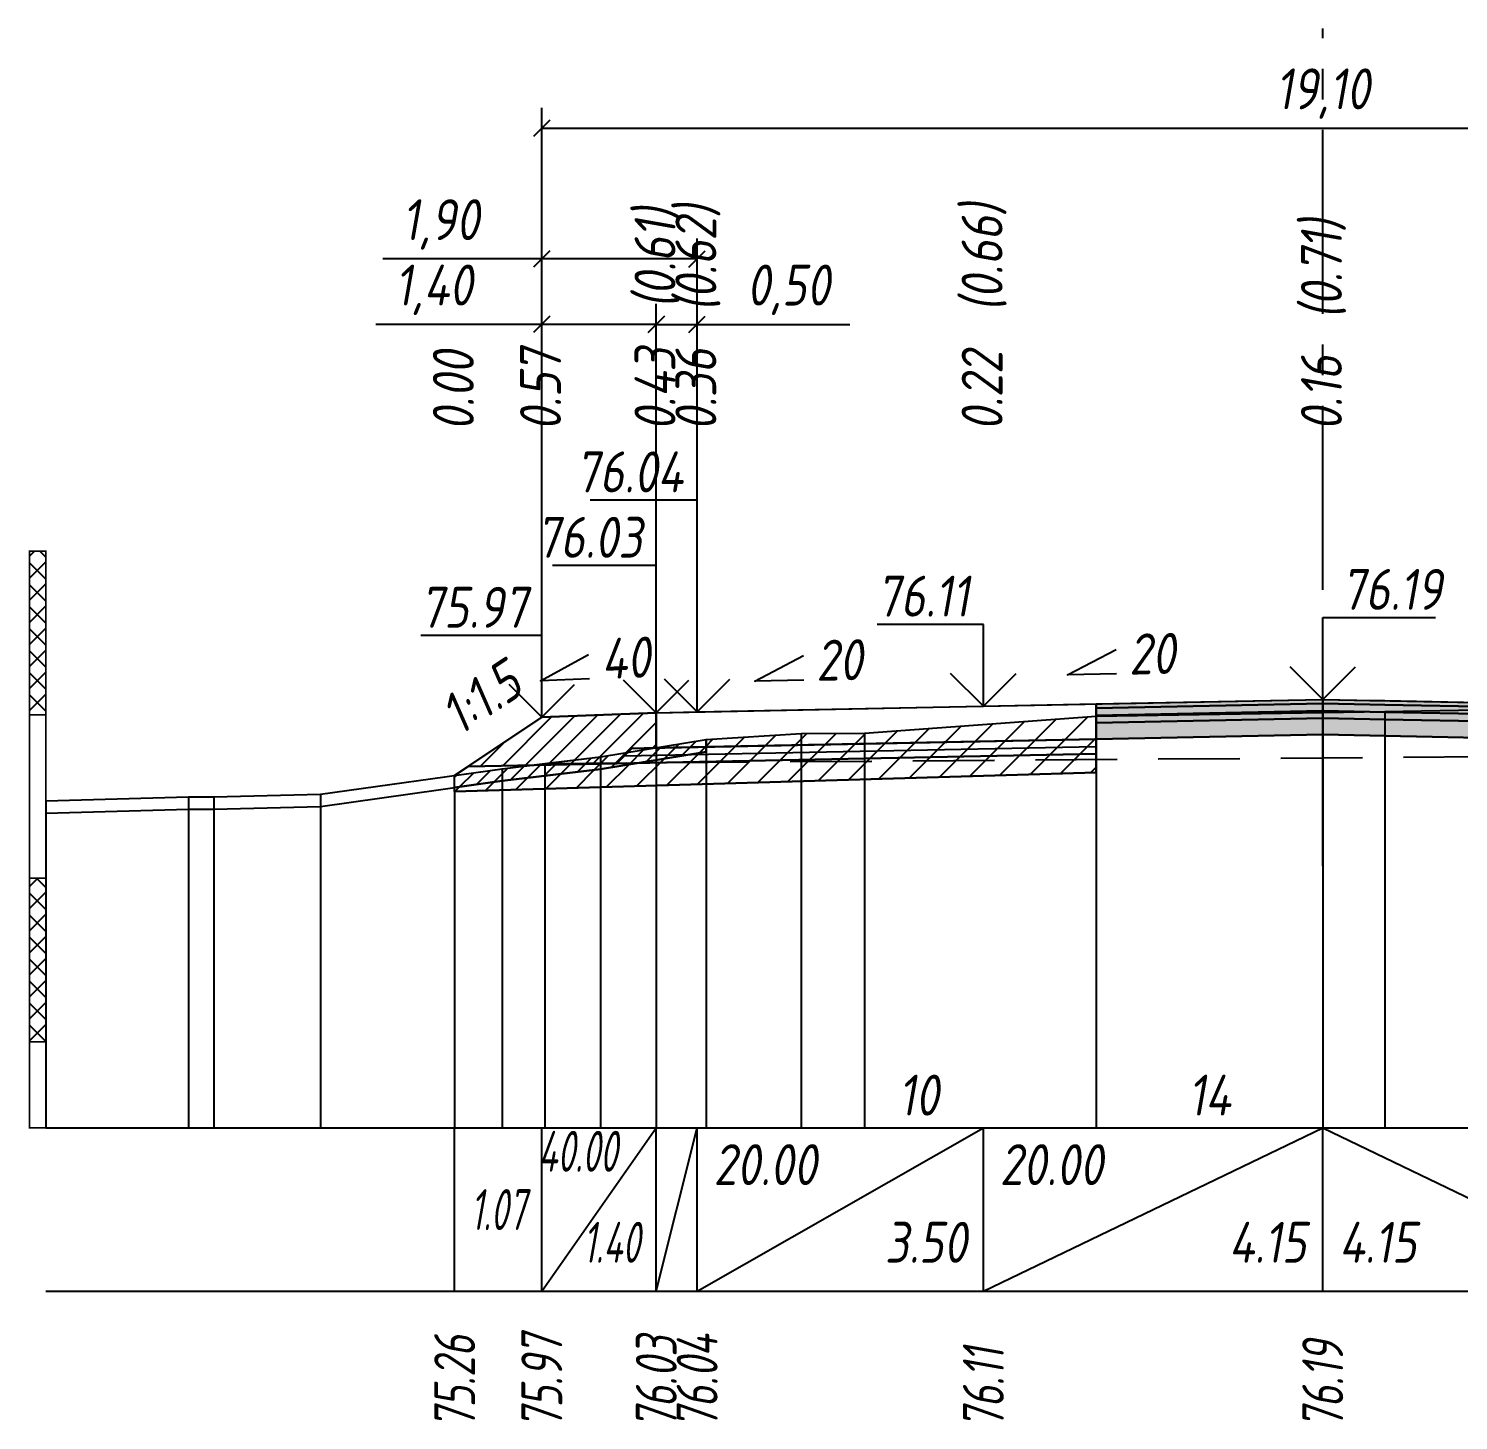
# Model space of a CAD drawing. Extents: x -717 to 1451, y -133302 to 233.
# Drawn here: x 78.9 to 166.4, y -16555.9 to -16470.8 of the extents above; entities that cross this region are included whole.
import ezdxf
from ezdxf.enums import TextEntityAlignment as Align

# ---------------------------------------------------------------- set-up
doc = ezdxf.new("R2010")
doc.units = 0
doc.linetypes.add('осевая2', pattern=[1.125, 0.75, -0.125, 0.125, -0.125])
doc.linetypes.add('штриховая', pattern=[0.75, 0.5, -0.25])
for name, color, linetype in [('Интерполированный поперечник', 2, 'Continuous'), ('Код_514', 1, 'Continuous'), ('Контур_0', 7, 'Continuous'), ('Контур_2521', 7, 'Continuous'), ('Контур_2564', 7, 'Continuous'), ('Контур_2660', 7, 'Continuous'), ('Контур_2665', 7, 'Continuous'), ('Контур_400', 7, 'Continuous'), ('Контур_508', 7, 'Continuous'), ('Контур_512', 7, 'Continuous'), ('Контур_513', 7, 'Continuous'), ('Контур_818', 7, 'Continuous'), ('Красный поперечник', 1, 'Continuous'), ('Линейка абсолютных высот', 7, 'Continuous'), ('Объём_2501', 7, 'Continuous'), ('Объём_2564', 7, 'Continuous'), ('Объём_2650', 7, 'Continuous'), ('Объём_2660', 7, 'Continuous'), ('Объём_2661', 7, 'Continuous'), ('Объём_2665', 7, 'Continuous'), ('Объём_2666', 7, 'Continuous'), ('Объём_2667', 7, 'Continuous'), ('Объём_2668', 7, 'Continuous'), ('Объём_2669', 7, 'Continuous'), ('Объём_2675', 7, 'Continuous'), ('Объём_2753', 7, 'Continuous'), ('Ось', 1, 'осевая2'), ('Откосы', 7, 'Continuous'), ('Отметки покрытия', 7, 'Continuous'), ('Рабочие отметки', 7, 'Continuous'), ('Рабочие отметки доп.', 7, 'Continuous'), ('Слои выравнивания', 7, 'Continuous'), ('Таблица', 7, 'Continuous'), ('Уклоны проезжей части', 7, 'Continuous'), ('Черный поперечник', 3, 'Continuous')]:
    doc.layers.add(name, color=color, linetype=linetype)
for name, color, linetype, true_color in [('Контур_2540', 2, 'Continuous', 0xffff00), ('Контур_2560', 2, 'Continuous', 0xffff00), ('Контур_2561', 7, 'Continuous', 0xff8040), ('Контур_2562', 3, 'Continuous', 0x00ff00), ('Контур_2563', 7, 'Continuous', 0xff8000), ('Контур_2570', 7, 'Continuous', 0x80ff00), ('Контур_2725', 7, 'Continuous', 0x323232), ('Контур_2736', 4, 'Continuous', 0x00ffff), ('Контур_2737', 4, 'Continuous', 0x00ffff), ('Контур_2738', 4, 'Continuous', 0x00ffff), ('Контур_2739', 4, 'Continuous', 0x00ffff), ('Контур_2741', 4, 'Continuous', 0x00ffff), ('Контур_2742', 4, 'Continuous', 0x00ffff), ('Контур_2743', 4, 'Continuous', 0x00ffff), ('Контур_2744', 7, 'Continuous', 0xa4ffff), ('Контур_2745', 7, 'Continuous', 0xa4ffff), ('Контур_2747', 4, 'Continuous', 0x00ffff), ('Контур_2748', 4, 'Continuous', 0x00ffff), ('Контур_2749', 4, 'Continuous', 0x00ffff), ('Контур_2750', 4, 'Continuous', 0x00ffff), ('Контур_2751', 4, 'Continuous', 0x00ffff), ('Контур_2752', 4, 'Continuous', 0x00ffff), ('Контур_2760', 7, 'Continuous', 0x323232), ('Контур_2761', 7, 'Continuous', 0x323232), ('Контур_2762', 7, 'Continuous', 0x323232), ('Контур_2763', 7, 'Continuous', 0x323232), ('Контур_402', 7, 'Continuous', 0xff6464), ('Контур_703', 4, 'Continuous', 0x00ffff), ('Контур_705', 4, 'Continuous', 0x00ffff), ('Контур_707', 4, 'Continuous', 0x00ffff), ('Контур_720', 131, 'Continuous', 0xaaffff), ('Объём_2500', 7, 'Continuous', 0xc0c0c0), ('Объём_2520', 7, 'Continuous', 0x80ffff), ('Объём_2540', 2, 'Continuous', 0xffff00), ('Объём_2560', 2, 'Continuous', 0xffff00), ('Объём_2561', 7, 'Continuous', 0xff8040), ('Объём_2562', 3, 'Continuous', 0x00ff00), ('Объём_2563', 7, 'Continuous', 0xff8000), ('Объём_2570', 7, 'Continuous', 0x80ff00), ('Объём_2600', 7, 'Continuous', 0x808000), ('Объём_2746', 2, 'Continuous', 0xffff00)]:
    doc.layers.add(name, color=color, linetype=linetype, true_color=true_color)
doc.styles.get("Standard").update_dxf_attribs({"font": 'txt', "height": 2.5})
doc.styles.add('М', font='romand.shx', dxfattribs={"width": 0.8, "oblique": 10, "height": 2.5})
doc.dimstyles.new('ISO-25', dxfattribs={"dimtxt": 2.5, "dimasz": 2.5, "dimexe": 1.25, "dimexo": 0.625, "dimtad": 1, "dimtxsty": 'Standard', "dimcen": 2.5, "dimadec": 0, "dimazin": 0, "dimtfac": 1, "dimtmove": 0, "dimatfit": 3, "dimfxl": 1, "dimarcsym": 0})

# ---------------------------------------------------------------- blocks, each defined once
blk = doc.blocks.new('_Oblique')
at = {"color": 0, "linetype": 'ByBlock', "lineweight": -2}
blk.add_line((-0.5, -0.5), (0.5, 0.5), dxfattribs=at)
blk = doc.blocks.new('*D386')
at = {"color": 0, "lineweight": -2, "transparency": 16777216}
for p, q in [((110.328, -16512.33), (110.328, -16487.61)), ((117.328, -16512.05), (117.328, -16487.61)), ((110.328, -16488.86), (100.184, -16488.86)), ((117.328, -16488.86), (110.328, -16488.86))]:
    blk.add_line(p, q, dxfattribs=at)
at = {"layer": 'Defpoints', "color": 0, "transparency": 16777216}
for p in [(117.328, -16488.86), (110.328, -16512.955), (117.328, -16512.675)]:
    blk.add_point(p, dxfattribs=at)
at = {"color": 0, "lineweight": -2, "transparency": 16777216, "rotation": 180}
blk.add_blockref('_Oblique', (110.328, -16488.86), dxfattribs=at)
at = {"color": 0, "lineweight": -2, "transparency": 16777216}
blk.add_blockref('_Oblique', (117.328, -16488.86), dxfattribs=at)
at = {"color": 0, "transparency": 16777216, "insert": (103.724, -16486.747), "char_height": 2.5, "width": 8.75, "attachment_point": 5, "style": 'М'}
blk.add_mtext('1,40', dxfattribs=at)
blk = doc.blocks.new('*D388')
at = {"color": 0, "lineweight": -2, "transparency": 16777216}
for p, q in [((117.328, -16512.05), (117.328, -16487.61)), ((119.828, -16512), (119.828, -16487.61)), ((117.328, -16488.86), (119.828, -16488.86)), ((119.828, -16488.86), (129.17, -16488.86))]:
    blk.add_line(p, q, dxfattribs=at)
at = {"layer": 'Defpoints', "color": 0, "transparency": 16777216}
for p in [(119.828, -16488.86), (117.328, -16512.675), (119.828, -16512.625)]:
    blk.add_point(p, dxfattribs=at)
at = {"color": 0, "lineweight": -2, "transparency": 16777216, "rotation": 180}
blk.add_blockref('_Oblique', (117.328, -16488.86), dxfattribs=at)
at = {"color": 0, "lineweight": -2, "transparency": 16777216}
blk.add_blockref('_Oblique', (119.828, -16488.86), dxfattribs=at)
at = {"color": 0, "transparency": 16777216, "insert": (125.409, -16486.747), "char_height": 2.5, "width": 9.16667, "attachment_point": 5, "style": 'М'}
blk.add_mtext('0,50', dxfattribs=at)
blk = doc.blocks.new('*D391')
at = {"color": 0, "lineweight": -2, "transparency": 16777216}
for p, q in [((110.328, -16512.33), (110.328, -16483.61)), ((119.828, -16512), (119.828, -16483.61)), ((110.328, -16484.86), (100.611, -16484.86)), ((119.828, -16484.86), (110.328, -16484.86))]:
    blk.add_line(p, q, dxfattribs=at)
at = {"layer": 'Defpoints', "color": 0, "transparency": 16777216}
for p in [(119.828, -16484.86), (110.328, -16512.955), (119.828, -16512.625)]:
    blk.add_point(p, dxfattribs=at)
at = {"color": 0, "lineweight": -2, "transparency": 16777216, "rotation": 180}
blk.add_blockref('_Oblique', (110.328, -16484.86), dxfattribs=at)
at = {"color": 0, "lineweight": -2, "transparency": 16777216}
blk.add_blockref('_Oblique', (119.828, -16484.86), dxfattribs=at)
at = {"color": 0, "transparency": 16777216, "insert": (104.151, -16482.747), "char_height": 2.5, "width": 8.75, "attachment_point": 5, "style": 'М'}
blk.add_mtext('1,90', dxfattribs=at)
blk = doc.blocks.new('*D392')
at = {"color": 0, "lineweight": -2, "transparency": 16777216}
for p, q in [((110.328, -16512.33), (110.328, -16475.61)), ((205.828, -16512.33), (205.828, -16475.61)), ((110.328, -16476.86), (205.828, -16476.86))]:
    blk.add_line(p, q, dxfattribs=at)
at = {"layer": 'Defpoints', "color": 0, "transparency": 16777216}
for p in [(205.828, -16476.86), (110.328, -16512.955), (205.828, -16512.955)]:
    blk.add_point(p, dxfattribs=at)
at = {"color": 0, "lineweight": -2, "transparency": 16777216, "rotation": 180}
blk.add_blockref('_Oblique', (110.328, -16476.86), dxfattribs=at)
at = {"color": 0, "lineweight": -2, "transparency": 16777216}
blk.add_blockref('_Oblique', (205.828, -16476.86), dxfattribs=at)
at = {"color": 0, "transparency": 16777216, "insert": (158.078, -16474.747), "char_height": 2.5, "width": 10.41667, "attachment_point": 5, "style": 'М'}
blk.add_mtext('19,10', dxfattribs=at)

msp = doc.modelspace()

# ---------------------------------------------------------------- hatches: boundary and pattern name
at = {"layer": 'Линейка абсолютных высот'}
h = msp.add_hatch(dxfattribs=at)
h.set_pattern_fill('ANSI37', scale=0.3, style=0)
h.paths.add_polyline_path([(80, -16512.738), (80, -16502.738), (79, -16502.738), (79, -16512.738)])
h = msp.add_hatch(dxfattribs=at)
h.set_pattern_fill('ANSI37', scale=0.3, style=0)
h.paths.add_polyline_path([(80, -16532.738), (80, -16522.738), (79, -16522.738), (79, -16532.738)])
at = {"layer": 'Объём_2563'}
h = msp.add_hatch(dxfattribs=at)
h.set_pattern_fill('ANSI31', color=256, scale=0.3)
h.paths.add_polyline_path([(110.328, -16512.893), (117.328, -16512.613), (117.328, -16514.763), (115.828, -16514.793), (114.91, -16515.711), (105.828, -16515.893)])
at = {"layer": 'Объём_2570'}
h = msp.add_hatch(dxfattribs=at)
h.set_pattern_fill('ANSI31', color=256, scale=0.2)
h.paths.add_polyline_path([(120.377, -16515.008), (113.917, -16516.055), (107.9, -16516.788), (105, -16517.195), (105, -16516.445), (107.9, -16516.038), (113.917, -16515.305), (120.377, -16514.258)])
at = {"layer": 'Объём_2600'}
h = msp.add_hatch(dxfattribs=at)
h.set_pattern_fill('ANSI31', color=6, scale=0.4)
h.paths.add_polyline_path([(110.516, -16516.464), (113.917, -16516.055), (120.377, -16515.008), (120.377, -16514.258), (126.185, -16513.884), (130.053, -16513.866), (144.227, -16512.827), (144.227, -16516.264), (105, -16517.44), (105, -16517.195), (107.9, -16516.788)])
at = {"layer": 'Слои выравнивания'}
for color, points in [(2, [(144.227, -16512.075), (158.078, -16511.798), (158.078, -16512.048), (144.227, -16512.325)]), (3, [(144.227, -16512.325), (158.078, -16512.048), (158.078, -16512.498), (144.227, -16512.775)]), (4, [(144.227, -16512.775), (158.078, -16512.498), (158.078, -16512.948), (144.227, -16513.225)]), (2, [(158.078, -16511.798), (160.959, -16511.856), (161.876, -16511.874), (168.621, -16512.009), (178.828, -16512.213), (185.993, -16512.356), (192.892, -16512.494), (192.892, -16512.744), (185.993, -16512.606), (178.828, -16512.463), (168.621, -16512.259), (161.876, -16512.124), (160.959, -16512.106), (158.078, -16512.048)]), (3, [(158.078, -16512.048), (160.959, -16512.106), (161.876, -16512.124), (168.621, -16512.259), (178.828, -16512.463), (185.993, -16512.606), (192.892, -16512.744), (192.892, -16513.194), (185.993, -16513.056), (178.828, -16512.913), (168.621, -16512.709), (161.876, -16512.574), (160.959, -16512.556), (158.078, -16512.498)]), (4, [(158.078, -16512.498), (160.959, -16512.556), (161.876, -16512.574), (168.621, -16512.709), (178.828, -16512.913), (185.993, -16513.056), (192.892, -16513.194), (192.892, -16513.644), (185.993, -16513.506), (178.828, -16513.363), (168.621, -16513.159), (161.876, -16513.024), (160.959, -16513.006), (158.078, -16512.948)]), (5, [(144.227, -16513.225), (158.078, -16512.948), (158.078, -16513.948), (144.227, -16514.225)]), (5, [(158.078, -16512.948), (160.959, -16513.006), (161.876, -16513.024), (168.621, -16513.159), (178.828, -16513.363), (185.993, -16513.506), (192.892, -16513.644), (192.892, -16514.644), (185.993, -16514.506), (178.828, -16514.363), (168.621, -16514.159), (161.876, -16514.024), (160.959, -16514.006), (158.078, -16513.948)])]:
    msp.add_hatch(color=color, dxfattribs=at).paths.add_polyline_path(points)

# ---------------------------------------------------------------- linework, layer by layer
at = {"layer": 'Интерполированный поперечник', "linetype": 'штриховая', "ltscale": 10, "flags": 128}
msp.add_lwpolyline([(110.516, -16515.714), (223.431, -16514.887)], dxfattribs=at)
at = {"layer": 'Код_514'}
for p, q in [((105, -16548), (105, -16538)), ((110.328, -16548), (110.328, -16538)), ((110.328, -16548), (117.328, -16538)), ((117.328, -16548), (117.328, -16538)), ((117.328, -16548), (119.828, -16538)), ((119.828, -16548), (119.828, -16538)), ((119.828, -16548), (137.328, -16538)), ((137.328, -16548), (137.328, -16538)), ((137.328, -16548), (158.078, -16538)), ((158.078, -16548), (158.078, -16538)), ((158.078, -16538), (178.828, -16548))]:
    msp.add_line(p, q, dxfattribs=at)
at = {"layer": 'Контур_0', "flags": 128}
for points in [[(117.328, -16512.613), (144.227, -16512.075), (144.227, -16514.225), (117.328, -16514.763), (117.328, -16512.613), (117.328, -16512.613)], [(110.328, -16512.893), (105, -16516.445), (105, -16516.445), (105, -16516.445), (105, -16516.445), (105, -16516.445), (105, -16516.445), (105, -16516.445), (105, -16516.445), (105, -16516.445), (105, -16516.445), (105, -16516.445), (105, -16516.445), (105, -16516.445), (105, -16516.445), (105, -16516.445)], [(110.328, -16512.893), (105, -16516.445), (105, -16516.445), (105, -16516.445), (105, -16516.445), (105, -16516.445), (105, -16516.445), (105, -16516.445), (105, -16516.445), (105, -16516.445), (105, -16516.445), (105, -16516.445), (105, -16516.445), (105, -16516.445), (105, -16516.445), (105, -16516.445), (105, -16516.445), (105, -16516.445), (105, -16516.445), (105, -16516.445), (105, -16516.445), (105, -16516.445), (105, -16516.445), (105, -16516.445), (105, -16516.445), (105, -16516.445), (105, -16516.445), (105, -16516.445), (105, -16516.445), (105, -16516.445)], [(115.828, -16514.793), (144.227, -16514.225), (144.227, -16515.125), (114.91, -16515.711), (115.828, -16514.793), (115.828, -16514.793)], [(105.828, -16515.893), (114.91, -16515.711), (115.828, -16514.793), (117.328, -16514.763)]]:
    msp.add_lwpolyline(points, dxfattribs=at)
at = {"layer": 'Контур_2521', "color": 250, "flags": 128}
msp.add_lwpolyline([(115.369, -16515.252), (144.227, -16514.675)], dxfattribs=at)
at = {"layer": 'Контур_2540', "flags": 128}
msp.add_lwpolyline([(105.828, -16515.893), (144.227, -16515.125), (144.227, -16516.264), (105, -16517.44), (105, -16516.445), (105.828, -16515.893), (105.828, -16515.893)], dxfattribs=at)
at = {"layer": 'Контур_2560', "flags": 128}
msp.add_lwpolyline([(110.328, -16512.893), (110.328, -16512.893), (110.328, -16512.893), (117.328, -16512.613)], dxfattribs=at)
at = {"layer": 'Контур_2561', "flags": 128}
msp.add_lwpolyline([(117.328, -16512.613), (117.328, -16512.613), (110.328, -16512.893), (110.328, -16512.893), (117.328, -16512.613)], dxfattribs=at)
at = {"layer": 'Контур_2562', "flags": 128}
msp.add_lwpolyline([(110.328, -16512.893), (110.328, -16512.893), (110.328, -16512.893), (110.328, -16512.893), (110.328, -16512.893)], dxfattribs=at)
at = {"layer": 'Контур_2563', "flags": 128}
msp.add_lwpolyline([(110.328, -16512.893), (117.328, -16512.613), (117.328, -16514.763), (115.828, -16514.793), (114.91, -16515.711), (105.828, -16515.893), (110.328, -16512.893), (110.328, -16512.893)], dxfattribs=at)
at = {"layer": 'Контур_2564', "flags": 128}
msp.add_lwpolyline([(110.328, -16512.893), (117.328, -16512.613)], dxfattribs=at)
at = {"layer": 'Контур_2570', "flags": 128}
msp.add_lwpolyline([(80, -16518.75), (88.737, -16518.516), (90.269, -16518.506), (96.797, -16518.347), (107.9, -16516.788), (110.516, -16516.464), (110.516, -16516.464), (113.917, -16516.055), (120.377, -16515.008), (120.377, -16514.258), (126.185, -16513.884), (130.053, -16513.866), (144.227, -16512.827), (158.078, -16512.602), (161.876, -16512.541), (168.621, -16512.418)], dxfattribs=at)
at = {"layer": 'Контур_2660', "flags": 128}
msp.add_lwpolyline([(105, -16517.44), (144.227, -16516.264)], dxfattribs=at)
at = {"layer": 'Контур_2665', "flags": 128}
msp.add_lwpolyline([(110.328, -16512.893), (110.328, -16512.893)], dxfattribs=at)
at = {"layer": 'Контур_2725', "flags": 128}
msp.add_lwpolyline([(144.227, -16514.225), (158.078, -16513.948), (160.959, -16514.006), (161.876, -16514.024), (168.621, -16514.159), (178.828, -16514.363), (185.993, -16514.506), (192.892, -16514.644)], dxfattribs=at)
at = {"layer": 'Контур_2736', "flags": 128}
msp.add_lwpolyline([(110.328, -16512.893), (105, -16516.445)], dxfattribs=at)
at = {"layer": 'Контур_2737', "flags": 128}
msp.add_lwpolyline([(105, -16516.445), (105, -16516.445)], dxfattribs=at)
at = {"layer": 'Контур_2738', "flags": 128}
msp.add_lwpolyline([(105, -16516.445), (105, -16516.445)], dxfattribs=at)
at = {"layer": 'Контур_2739', "flags": 128}
msp.add_lwpolyline([(105, -16516.445), (105, -16516.445)], dxfattribs=at)
at = {"layer": 'Контур_2741', "flags": 128}
msp.add_lwpolyline([(105, -16516.445), (105, -16516.445)], dxfattribs=at)
at = {"layer": 'Контур_2742', "flags": 128}
msp.add_lwpolyline([(105, -16516.445), (105, -16516.445)], dxfattribs=at)
at = {"layer": 'Контур_2743', "flags": 128}
msp.add_lwpolyline([(105, -16516.445), (105, -16516.445)], dxfattribs=at)
at = {"layer": 'Контур_2744', "flags": 128}
msp.add_lwpolyline([(105, -16516.445), (105, -16516.445)], dxfattribs=at)
msp.add_lwpolyline([(105, -16516.445), (105, -16516.445)], dxfattribs=at)
msp.add_lwpolyline([(105, -16516.445), (105, -16516.445)], dxfattribs=at)
msp.add_lwpolyline([(105, -16516.445), (105, -16516.445)], dxfattribs=at)
msp.add_lwpolyline([(105, -16516.445), (105, -16516.445)], dxfattribs=at)
msp.add_lwpolyline([(105, -16516.445), (105, -16516.445)], dxfattribs=at)
at = {"layer": 'Контур_2745', "flags": 128}
msp.add_lwpolyline([(105, -16516.445), (105, -16516.445)], dxfattribs=at)
msp.add_lwpolyline([(105, -16516.445), (105, -16516.445)], dxfattribs=at)
msp.add_lwpolyline([(105, -16516.445), (105, -16516.445)], dxfattribs=at)
msp.add_lwpolyline([(105, -16516.445), (105, -16516.445)], dxfattribs=at)
msp.add_lwpolyline([(105, -16516.445), (105, -16516.445)], dxfattribs=at)
msp.add_lwpolyline([(105, -16516.445), (105, -16516.445)], dxfattribs=at)
at = {"layer": 'Контур_2747', "flags": 128}
msp.add_lwpolyline([(105, -16516.445), (105, -16516.445)], dxfattribs=at)
at = {"layer": 'Контур_2748', "flags": 128}
msp.add_lwpolyline([(105, -16516.445), (105, -16516.445)], dxfattribs=at)
at = {"layer": 'Контур_2749', "flags": 128}
msp.add_lwpolyline([(105, -16516.445), (105, -16516.445)], dxfattribs=at)
at = {"layer": 'Контур_2750', "flags": 128}
msp.add_lwpolyline([(105, -16516.445), (105, -16516.445)], dxfattribs=at)
at = {"layer": 'Контур_2751', "flags": 128}
msp.add_lwpolyline([(105, -16516.445), (105, -16516.445)], dxfattribs=at)
at = {"layer": 'Контур_2752', "flags": 128}
msp.add_lwpolyline([(105, -16516.445), (105, -16516.445)], dxfattribs=at)
at = {"layer": 'Контур_2760', "flags": 128}
msp.add_lwpolyline([(144.227, -16512.075), (158.078, -16511.798), (160.959, -16511.856), (161.876, -16511.874), (168.621, -16512.009), (178.828, -16512.213), (185.993, -16512.356), (192.892, -16512.494)], dxfattribs=at)
at = {"layer": 'Контур_2761', "flags": 128}
msp.add_lwpolyline([(144.227, -16512.325), (158.078, -16512.048), (160.959, -16512.106), (161.876, -16512.124), (168.621, -16512.259), (178.828, -16512.463), (185.993, -16512.606), (192.892, -16512.744)], dxfattribs=at)
at = {"layer": 'Контур_2762', "flags": 128}
msp.add_lwpolyline([(144.227, -16512.775), (158.078, -16512.498), (160.959, -16512.556), (161.876, -16512.574), (168.621, -16512.709), (178.828, -16512.913), (185.993, -16513.056), (192.892, -16513.194)], dxfattribs=at)
at = {"layer": 'Контур_2763', "flags": 128}
msp.add_lwpolyline([(144.227, -16513.225), (158.078, -16512.948), (160.959, -16513.006), (161.876, -16513.024), (168.621, -16513.159), (178.828, -16513.363), (185.993, -16513.506), (192.892, -16513.644)], dxfattribs=at)
at = {"layer": 'Контур_400', "flags": 128}
for points in [[(117.328, -16512.613), (119.828, -16512.563), (119.828, -16512.563), (119.828, -16512.563), (119.828, -16512.563), (119.828, -16512.563), (119.828, -16512.563), (137.328, -16512.213), (158.078, -16511.798)], [(158.078, -16511.798), (178.828, -16512.213), (196.328, -16512.563), (196.328, -16512.563), (196.328, -16512.563), (196.328, -16512.563), (196.328, -16512.563), (196.328, -16512.563), (198.828, -16512.613)]]:
    msp.add_lwpolyline(points, dxfattribs=at)
at = {"layer": 'Контур_402', "flags": 128}
msp.add_lwpolyline([(105, -16517.44), (144.227, -16516.264), (144.227, -16514.225), (158.078, -16513.948), (192.892, -16514.644), (192.892, -16516.892), (212.72, -16517.487)], dxfattribs=at)
at = {"layer": 'Контур_508', "flags": 128}
msp.add_lwpolyline([(105, -16517.44), (144.227, -16516.264), (144.227, -16514.225), (158.078, -16513.948), (192.892, -16514.644), (192.892, -16516.892), (212.72, -16517.487), (212.72, -16517.249), (214.362, -16517.249), (217.844, -16514.928)], dxfattribs=at)
at = {"layer": 'Контур_512', "flags": 128}
msp.add_lwpolyline([(105, -16517.44), (144.227, -16516.264)], dxfattribs=at)
at = {"layer": 'Контур_513', "flags": 128}
msp.add_lwpolyline([(105, -16517.44), (144.227, -16516.264), (144.227, -16514.225), (158.078, -16513.948), (192.892, -16514.644), (192.892, -16516.892), (212.72, -16517.487), (212.72, -16517.249), (214.362, -16517.249), (217.844, -16514.928)], dxfattribs=at)
at = {"layer": 'Контур_703', "flags": 128}
for points in [[(110.328, -16512.893), (105, -16516.445)], [(105, -16516.445), (105, -16516.445)]]:
    msp.add_lwpolyline(points, dxfattribs=at)
at = {"layer": 'Контур_705', "flags": 128}
msp.add_lwpolyline([(105, -16516.445), (105, -16516.445)], dxfattribs=at)
at = {"layer": 'Контур_707', "flags": 128}
msp.add_lwpolyline([(105, -16516.445), (105, -16516.445)], dxfattribs=at)
at = {"layer": 'Контур_720', "flags": 128}
msp.add_lwpolyline([(105, -16516.445), (105, -16516.445)], dxfattribs=at)
at = {"layer": 'Контур_818', "flags": 128}
msp.add_lwpolyline([(105, -16517.195), (107.9, -16516.788), (110.516, -16516.464), (110.516, -16516.464), (113.917, -16516.055), (120.377, -16515.008), (120.377, -16514.258), (126.185, -16513.884), (130.053, -16513.866), (144.227, -16512.827), (158.078, -16512.602), (161.876, -16512.541), (168.621, -16512.418), (185.993, -16512.703), (192.892, -16512.823), (199.349, -16513.199), (216.034, -16513.662), (216.034, -16514.412), (217.844, -16514.586)], dxfattribs=at)
at = {"layer": 'Красный поперечник'}
for p, q in [((119.828, -16512.563), (137.328, -16512.213)), ((137.328, -16512.213), (158.078, -16511.798)), ((158.078, -16511.798), (178.828, -16512.213)), ((105, -16516.445), (110.328, -16512.893)), ((110.328, -16512.893), (117.328, -16512.613)), ((117.328, -16512.613), (119.828, -16512.563)), ((144.227, -16516.264), (144.227, -16538)), ((105, -16517.44), (105, -16538))]:
    msp.add_line(p, q, dxfattribs=at)
at = {"layer": 'Линейка абсолютных высот', "color": 7, "const_width": 0.1, "flags": 128}
for points in [[(80, -16512.738), (80, -16502.738), (79, -16502.738), (79, -16512.738), (80, -16512.738)], [(80, -16522.738), (80, -16512.738), (79, -16512.738), (79, -16522.738), (80, -16522.738)], [(80, -16532.738), (80, -16522.738), (79, -16522.738), (79, -16532.738), (80, -16532.738)], [(80, -16538), (80, -16532.738), (79, -16532.738), (79, -16538), (80, -16538)]]:
    msp.add_lwpolyline(points, dxfattribs=at)
at = {"layer": 'Объём_2500', "flags": 128}
msp.add_lwpolyline([(117.328, -16512.613), (144.227, -16512.075), (144.227, -16514.225), (117.328, -16514.763), (117.328, -16512.613), (117.328, -16512.613)], dxfattribs=at)
at = {"layer": 'Объём_2501', "flags": 128}
for points in [[(117.328, -16512.613), (119.828, -16512.563), (119.828, -16512.563), (119.828, -16512.563), (119.828, -16512.563), (119.828, -16512.563), (119.828, -16512.563), (137.328, -16512.213), (158.078, -16511.798)], [(158.078, -16511.798), (178.828, -16512.213), (196.328, -16512.563), (196.328, -16512.563), (196.328, -16512.563), (196.328, -16512.563), (196.328, -16512.563), (196.328, -16512.563), (198.828, -16512.613)]]:
    msp.add_lwpolyline(points, dxfattribs=at)
at = {"layer": 'Объём_2520', "color": 250, "flags": 128}
msp.add_lwpolyline([(115.828, -16514.793), (144.227, -16514.225), (144.227, -16515.125), (114.91, -16515.711), (115.828, -16514.793), (115.828, -16514.793)], dxfattribs=at)
at = {"layer": 'Объём_2540', "flags": 128}
msp.add_lwpolyline([(105.828, -16515.893), (144.227, -16515.125), (144.227, -16516.264), (105, -16517.44), (105, -16516.445), (105.828, -16515.893), (105.828, -16515.893)], dxfattribs=at)
at = {"layer": 'Объём_2560', "flags": 128}
msp.add_lwpolyline([(110.328, -16512.893), (110.328, -16512.893), (110.328, -16512.893), (117.328, -16512.613)], dxfattribs=at)
at = {"layer": 'Объём_2561', "flags": 128}
msp.add_lwpolyline([(117.328, -16512.613), (117.328, -16512.613), (110.328, -16512.893), (110.328, -16512.893), (117.328, -16512.613)], dxfattribs=at)
at = {"layer": 'Объём_2562', "flags": 128}
msp.add_lwpolyline([(110.328, -16512.893), (110.328, -16512.893), (110.328, -16512.893), (110.328, -16512.893), (110.328, -16512.893)], dxfattribs=at)
at = {"layer": 'Объём_2563', "color": 250, "flags": 128}
msp.add_lwpolyline([(110.328, -16512.893), (117.328, -16512.613), (117.328, -16514.763), (115.828, -16514.793), (114.91, -16515.711), (105.828, -16515.893), (110.328, -16512.893), (110.328, -16512.893)], dxfattribs=at)
at = {"layer": 'Объём_2564', "flags": 128}
msp.add_lwpolyline([(110.328, -16512.893), (117.328, -16512.613)], dxfattribs=at)
at = {"layer": 'Объём_2570', "flags": 128}
msp.add_lwpolyline([(120.377, -16515.008), (113.917, -16516.055), (107.9, -16516.788), (105, -16517.195), (105, -16516.445), (107.9, -16516.038), (113.917, -16515.305), (120.377, -16514.258), (120.377, -16515.008), (120.377, -16515.008)], dxfattribs=at)
at = {"layer": 'Объём_2650', "color": 6, "flags": 128}
msp.add_lwpolyline([(110.516, -16516.464), (113.917, -16516.055), (120.377, -16515.008), (120.377, -16514.258), (126.185, -16513.884), (130.053, -16513.866), (144.227, -16512.827), (144.227, -16516.264), (105, -16517.44), (105, -16517.195), (107.9, -16516.788), (110.516, -16516.464), (110.516, -16516.464)], dxfattribs=at)
at = {"layer": 'Объём_2660', "flags": 128}
msp.add_lwpolyline([(105, -16517.44), (144.227, -16516.264)], dxfattribs=at)
at = {"layer": 'Объём_2661', "flags": 128}
msp.add_lwpolyline([(110.328, -16512.893), (105, -16516.445)], dxfattribs=at)
at = {"layer": 'Объём_2665', "flags": 128}
msp.add_lwpolyline([(110.328, -16512.893), (110.328, -16512.893)], dxfattribs=at)
at = {"layer": 'Объём_2666', "flags": 128}
msp.add_lwpolyline([(110.328, -16512.893), (105, -16516.445)], dxfattribs=at)
at = {"layer": 'Объём_2667', "flags": 128}
msp.add_lwpolyline([(105, -16516.445), (105, -16516.445)], dxfattribs=at)
msp.add_lwpolyline([(105, -16516.445), (105, -16516.445)], dxfattribs=at)
at = {"layer": 'Объём_2668', "flags": 128}
msp.add_lwpolyline([(105, -16516.445), (105, -16516.445)], dxfattribs=at)
msp.add_lwpolyline([(105, -16516.445), (105, -16516.445)], dxfattribs=at)
at = {"layer": 'Объём_2669', "flags": 128}
msp.add_lwpolyline([(105, -16516.445), (105, -16516.445)], dxfattribs=at)
msp.add_lwpolyline([(105, -16516.445), (105, -16516.445)], dxfattribs=at)
at = {"layer": 'Объём_2675', "flags": 128}
msp.add_lwpolyline([(105, -16516.445), (105, -16516.445)], dxfattribs=at)
msp.add_lwpolyline([(105, -16516.445), (105, -16516.445)], dxfattribs=at)
msp.add_lwpolyline([(105, -16516.445), (105, -16516.445)], dxfattribs=at)
msp.add_lwpolyline([(105, -16516.445), (105, -16516.445)], dxfattribs=at)
msp.add_lwpolyline([(105, -16516.445), (105, -16516.445)], dxfattribs=at)
msp.add_lwpolyline([(105, -16516.445), (105, -16516.445)], dxfattribs=at)
msp.add_lwpolyline([(105, -16516.445), (105, -16516.445)], dxfattribs=at)
msp.add_lwpolyline([(105, -16516.445), (105, -16516.445)], dxfattribs=at)
msp.add_lwpolyline([(105, -16516.445), (105, -16516.445)], dxfattribs=at)
msp.add_lwpolyline([(105, -16516.445), (105, -16516.445)], dxfattribs=at)
msp.add_lwpolyline([(105, -16516.445), (105, -16516.445)], dxfattribs=at)
msp.add_lwpolyline([(105, -16516.445), (105, -16516.445)], dxfattribs=at)
at = {"layer": 'Объём_2746', "flags": 128}
msp.add_lwpolyline([(130.053, -16513.866), (144.227, -16512.827), (144.227, -16516.264), (105, -16517.44), (105, -16517.195), (107.9, -16516.788), (113.917, -16516.055), (120.377, -16515.008), (120.377, -16514.258), (126.185, -16513.884), (130.053, -16513.866), (130.053, -16513.866)], dxfattribs=at)
at = {"layer": 'Объём_2753', "flags": 128}
msp.add_lwpolyline([(144.227, -16512.075), (144.227, -16512.075)], dxfattribs=at)
at = {"layer": 'Ось', "ltscale": 15}
msp.add_line((158.078, -16521.971), (158.078, -16470.769), dxfattribs=at)
at = {"layer": 'Откосы', "color": 1, "flags": 128}
for points in [[(113.24, -16510.54), (110.242, -16510.66), (113.18, -16509.041)], [(145.477, -16510.239), (142.478, -16510.299), (145.447, -16508.739)], [(126.352, -16510.621), (123.353, -16510.681), (126.322, -16509.122)]]:
    msp.add_lwpolyline(points, dxfattribs=at)
at = {"layer": 'Отметки покрытия', "color": 1}
for p, q in [((119.828, -16499.613), (113.278, -16499.613)), ((119.828, -16512.563), (119.828, -16499.613)), ((117.328, -16503.613), (110.978, -16503.613)), ((117.328, -16512.613), (117.328, -16503.613)), ((137.328, -16507.213), (130.828, -16507.213)), ((137.328, -16512.213), (137.328, -16507.213)), ((158.078, -16511.798), (158.078, -16506.798)), ((158.078, -16506.798), (164.978, -16506.798)), ((110.328, -16507.893), (102.928, -16507.893)), ((110.328, -16512.893), (110.328, -16507.893)), ((158.078, -16511.798), (156.078, -16509.798)), ((158.078, -16511.798), (160.078, -16509.798)), ((117.328, -16512.613), (115.328, -16510.613)), ((117.328, -16512.613), (119.328, -16510.613)), ((119.828, -16512.563), (117.828, -16510.563)), ((119.828, -16512.563), (121.828, -16510.563)), ((137.328, -16512.213), (135.328, -16510.213)), ((137.328, -16512.213), (139.328, -16510.213)), ((110.328, -16512.893), (108.328, -16510.893)), ((110.328, -16512.893), (112.328, -16510.893))]:
    msp.add_line(p, q, dxfattribs=at)
at = {"layer": 'Слои выравнивания'}
for p, q in [((144.227, -16512.075), (144.227, -16538)), ((158.078, -16511.798), (158.078, -16538)), ((117.328, -16512.613), (117.328, -16538))]:
    msp.add_line(p, q, dxfattribs=at)
at = {"layer": 'Слои выравнивания', "color": 2, "flags": 128}
for points in [[(144.227, -16512.075), (158.078, -16511.798), (158.078, -16512.048), (144.227, -16512.325)], [(158.078, -16511.798), (160.959, -16511.856), (161.876, -16511.874), (168.621, -16512.009), (178.828, -16512.213), (185.993, -16512.356), (192.892, -16512.494), (192.892, -16512.744), (185.993, -16512.606), (178.828, -16512.463), (168.621, -16512.259), (161.876, -16512.124), (160.959, -16512.106), (158.078, -16512.048)]]:
    msp.add_lwpolyline(points, close=True, dxfattribs=at)
at = {"layer": 'Слои выравнивания', "color": 3, "flags": 128}
for points in [[(144.227, -16512.325), (158.078, -16512.048), (158.078, -16512.498), (144.227, -16512.775)], [(158.078, -16512.048), (160.959, -16512.106), (161.876, -16512.124), (168.621, -16512.259), (178.828, -16512.463), (185.993, -16512.606), (192.892, -16512.744), (192.892, -16513.194), (185.993, -16513.056), (178.828, -16512.913), (168.621, -16512.709), (161.876, -16512.574), (160.959, -16512.556), (158.078, -16512.498)]]:
    msp.add_lwpolyline(points, close=True, dxfattribs=at)
at = {"layer": 'Слои выравнивания', "color": 4, "flags": 128}
for points in [[(144.227, -16512.775), (158.078, -16512.498), (158.078, -16512.948), (144.227, -16513.225)], [(158.078, -16512.498), (160.959, -16512.556), (161.876, -16512.574), (168.621, -16512.709), (178.828, -16512.913), (185.993, -16513.056), (192.892, -16513.194), (192.892, -16513.644), (185.993, -16513.506), (178.828, -16513.363), (168.621, -16513.159), (161.876, -16513.024), (160.959, -16513.006), (158.078, -16512.948)]]:
    msp.add_lwpolyline(points, close=True, dxfattribs=at)
at = {"layer": 'Слои выравнивания', "color": 5, "flags": 128}
for points in [[(144.227, -16513.225), (158.078, -16512.948), (158.078, -16513.948), (144.227, -16514.225)], [(158.078, -16512.948), (160.959, -16513.006), (161.876, -16513.024), (168.621, -16513.159), (178.828, -16513.363), (185.993, -16513.506), (192.892, -16513.644), (192.892, -16514.644), (185.993, -16514.506), (178.828, -16514.363), (168.621, -16514.159), (161.876, -16514.024), (160.959, -16514.006), (158.078, -16513.948)]]:
    msp.add_lwpolyline(points, close=True, dxfattribs=at)
at = {"layer": 'Таблица'}
for p, q in [((80, -16538), (242.844, -16538)), ((80, -16548), (242.844, -16548))]:
    msp.add_line(p, q, dxfattribs=at)
at = {"layer": 'Черный поперечник', "color": 7}
for p, q in [((161.876, -16512.541), (161.876, -16538)), ((144.227, -16512.827), (144.227, -16538)), ((158.078, -16512.602), (158.078, -16538)), ((120.377, -16514.258), (120.377, -16538)), ((126.185, -16513.884), (126.185, -16538)), ((130.053, -16513.866), (130.053, -16538)), ((107.9, -16516.038), (107.9, -16538)), ((110.516, -16515.714), (110.516, -16538)), ((113.917, -16515.305), (113.917, -16538)), ((88.737, -16517.766), (88.737, -16538)), ((90.269, -16517.756), (90.269, -16538)), ((96.797, -16517.597), (96.797, -16538)), ((80, -16518), (80, -16538))]:
    msp.add_line(p, q, dxfattribs=at)
at = {"layer": 'Черный поперечник', "flags": 128}
msp.add_lwpolyline([(80, -16518), (88.737, -16517.766), (90.269, -16517.756), (96.797, -16517.597), (107.9, -16516.038), (110.516, -16515.714), (113.917, -16515.305), (120.377, -16514.258), (126.185, -16513.884), (130.053, -16513.866), (144.227, -16512.827), (158.078, -16512.602), (161.876, -16512.541), (168.621, -16512.418), (185.993, -16512.703), (192.892, -16512.823), (199.349, -16513.199), (216.034, -16513.662), (218.216, -16513.872), (223.431, -16514.887), (230.01, -16514.072), (234.644, -16513.509), (242.844, -16513.48)], dxfattribs=at)

# ---------------------------------------------------------------- texts
at = {"layer": 'Код_514', "style": 'М', "oblique": 10}
for s, width, p in [('40.00', 0.6, (110.104, -16538.184)), ('20.00', 0.8, (120.828, -16539)), ('20.00', 0.8, (138.328, -16539))]:
    msp.add_text(s, height=2.5, dxfattribs=dict(at, width=width)).set_placement(p, align=Align.TOP_LEFT)
at = {"layer": 'Код_514', "style": 'М', "oblique": 10, "width": 0.6}
msp.add_text('1.07', height=2.5, dxfattribs=at).set_placement((107.664, -16543), align=Align.MIDDLE_CENTER)
at = {"layer": 'Код_514', "style": 'М', "oblique": 10}
for s, width, p in [('1.40', 0.6, (116.328, -16547)), ('3.50', 0.8, (136.328, -16547)), ('4.15', 0.8, (157.078, -16547))]:
    msp.add_text(s, height=2.5, dxfattribs=dict(at, width=width)).set_placement(p, align=Align.BOTTOM_RIGHT)
at = {"layer": 'Код_514', "style": 'М', "oblique": 10, "width": 0.8}
msp.add_text('4.15', height=2.5, dxfattribs=at).set_placement((159.078, -16547), align=Align.BOTTOM_LEFT)
at = {"layer": 'Код_514', "style": 'М', "oblique": 10, "width": 0.7}
for s, p in [('75.26', (105, -16556.382)), ('75.97', (110.328, -16556.382)), ('76.03', (117.328, -16556.382)), ('76.04', (119.828, -16556.382)), ('76.19', (158.078, -16556.382)), ('76.11', (137.328, -16556.382))]:
    msp.add_text(s, height=2.5, rotation=90, dxfattribs=at).set_placement(p, align=Align.MIDDLE_LEFT)
at = {"layer": 'Отметки покрытия', "color": 1, "style": 'М', "oblique": 10, "width": 0.8}
for s, p in [('76.04', (118.969, -16499.882)), ('76.03', (116.469, -16503.882)), ('76.11', (136.469, -16507.482)), ('75.97', (109.469, -16508.162))]:
    msp.add_text(s, height=2.5, dxfattribs=at).set_placement(p, align=Align.BOTTOM_RIGHT)
msp.add_text('76.19', height=2.5, dxfattribs=at).set_placement((159.219, -16507.067), align=Align.BOTTOM_LEFT)
at = {"layer": 'Рабочие отметки', "color": 1, "style": 'М', "oblique": 10, "width": 0.8}
for s, p in [('0.00', (104.922, -16495.363)), ('0.57', (110.25, -16495.363)), ('0.43', (117.25, -16495.363)), ('0.36', (119.75, -16495.363)), ('0.22', (137.25, -16495.363)), ('0.16', (158, -16495.363))]:
    msp.add_text(s, height=2.5, rotation=90, dxfattribs=at).set_placement(p, align=Align.MIDDLE_LEFT)
at = {"layer": 'Рабочие отметки доп.', "color": 1, "style": 'М', "oblique": 10, "width": 0.8}
for s, p in [('(0.61)', (117.25, -16487.863)), ('(0.62)', (119.75, -16488.063)), ('(0.66)', (137.25, -16488.063)), ('(0.71)', (158, -16488.513))]:
    msp.add_text(s, height=2.5, rotation=90, dxfattribs=at).set_placement(p, align=Align.MIDDLE_LEFT)
at = {"layer": 'Слои выравнивания', "style": 'М', "oblique": 10, "width": 0.8}
for s, p in [('10', (133.369, -16538)), ('14', (151.153, -16538))]:
    msp.add_text(s, height=2.5, dxfattribs=at).set_placement(p, align=Align.BOTTOM_CENTER)
at = {"layer": 'Уклоны проезжей части', "color": 1, "style": 'М', "oblique": 10, "width": 0.8}
for s, rotation, p in [('40', 2.29061, (115.544, -16511.256)), ('20', 1.14576, (128.558, -16511.388)), ('20', 1.14576, (147.683, -16511.006)), ('1:1.5', 33.69007, (107.738, -16513.334))]:
    msp.add_text(s, height=2.5, rotation=rotation, dxfattribs=at).set_placement(p, align=Align.BOTTOM_CENTER)

# ---------------------------------------------------------------- dimensions: what is measured, and where the dimension line sits
at = {"color": 5}
dim = msp.add_linear_dim(base=(205.828, -16476.86), p1=(110.328, -16512.955), p2=(205.828, -16512.955), angle=180, dimstyle='ISO-25', override={"dimasz": 1, "dimlfac": 0.2, "dimzin": 0, "dimtxsty": 'М', "dimblk1": 'Oblique', "dimblk2": 'Oblique', "dimsah": 1}, dxfattribs=at)
dim.commit()
dim.dimension.update_dxf_attribs({"geometry": '*D392', "text_midpoint": (158.078, -16474.747)})
for base, p1, p2, picture, middle in [((119.828, -16484.86), (110.328, -16512.955), (119.828, -16512.625), '*D391', (104.151, -16484.86)), ((117.328, -16488.86), (110.328, -16512.955), (117.328, -16512.675), '*D386', (103.724, -16488.86)), ((119.828, -16488.86), (117.328, -16512.675), (119.828, -16512.625), '*D388', (125.409, -16488.86))]:
    dim = msp.add_linear_dim(base=base, p1=p1, p2=p2, angle=180, dimstyle='ISO-25', override={"dimasz": 1, "dimlfac": 0.2, "dimzin": 0, "dimtxsty": 'М', "dimblk1": 'Oblique', "dimblk2": 'Oblique', "dimsah": 1}, dxfattribs=at)
    dim.commit()
    dim.dimension.update_dxf_attribs({"geometry": picture, "text_midpoint": middle, "dimtype": 160})

doc.saveas('drawing.dxf')
